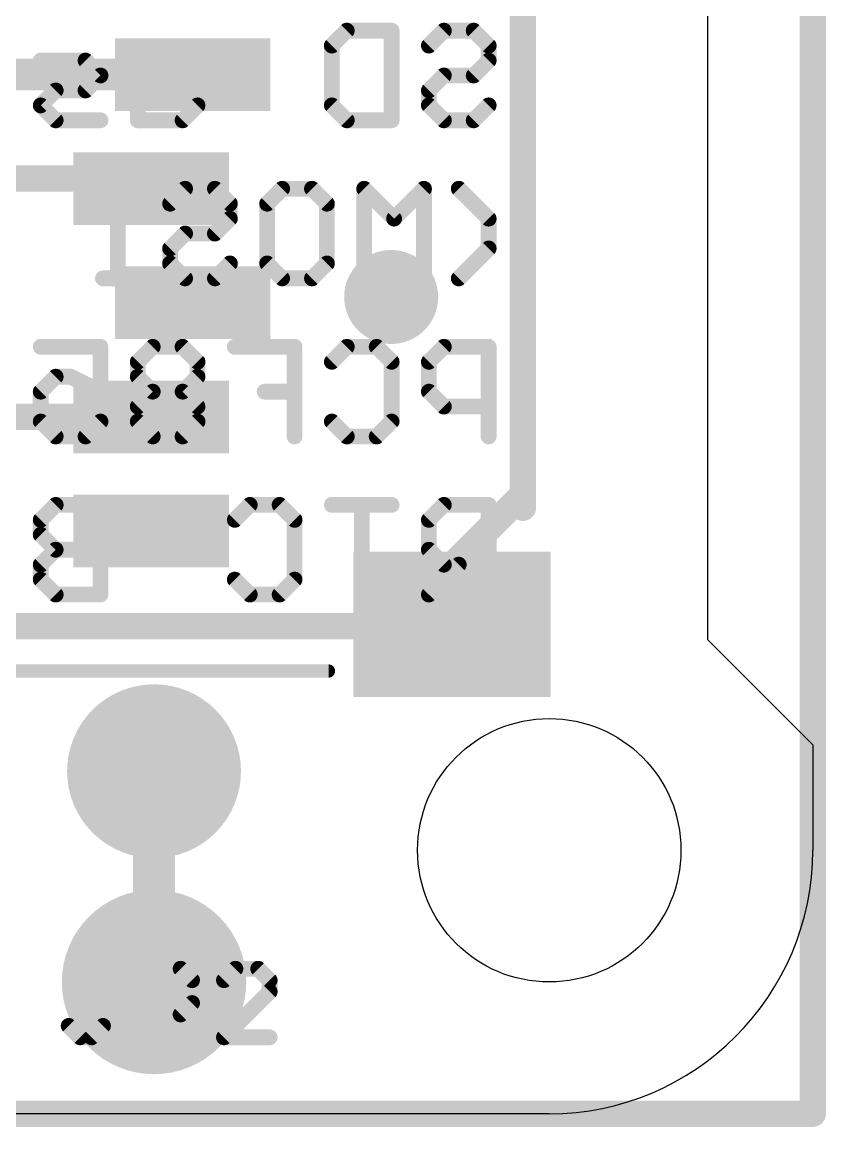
# Model space of a CAD drawing. Extents: x -0.1 to 50.9, y -0.1 to 23.
# Drawn here: x 43.18 to 50.93, y -0.13 to 10.52 of the extents above; entities that cross this region are included whole.
import ezdxf

# ---------------------------------------------------------------- set-up
doc = ezdxf.new("R2010")
doc.units = 0
for name, color, linetype in [('1', 12, 'CONTINUOUS'), ('16', 132, 'CONTINUOUS'), ('17', 110, 'CONTINUOUS'), ('18', 110, 'CONTINUOUS'), ('20', 53, 'CONTINUOUS'), ('21', 40, 'CONTINUOUS'), ('22', 6, 'CONTINUOUS'), ('25', 253, 'CONTINUOUS')]:
    doc.layers.add(name, color=color, linetype=linetype)

# ---------------------------------------------------------------- blocks, each defined once
blk = doc.blocks.new('ROUNDP')
at = {"const_width": 0.5}
blk.add_lwpolyline([(0, -0.25, 1), (0, 0.25, 1), (0, -0.25)], format="xyb", dxfattribs=at)
blk = doc.blocks.new('RECT')
blk.add_solid([(-0.5, -0.5), (0.5, -0.5), (-0.5, 0.5), (0.5, 0.5)])
blk = doc.blocks.new('ROUNDV')
at = {"const_width": 0.5}
blk.add_lwpolyline([(0, -0.25, 1), (0, 0.25, 1), (0, -0.25)], format="xyb", dxfattribs=at)

msp = doc.modelspace()

# ---------------------------------------------------------------- linework, layer by layer
at = {"layer": '1'}
for points, const_width in [([(50.8, 0), (50.8, 22.86)], 0.254), ([(32.615, 10.018), (44.822, 10.018)], 0.3048), ([(41.656, 9.017), (44.323, 9.017)], 0.254), ([(44.323, 9.017), (44.422, 8.918)], 0.254), ([(40.246, 6.718), (44.422, 6.718)], 0.254), ([(44.45, 3.302), (44.45, 1.27)], 0.4064), ([(0, 0), (50.8, 0)], 0.254)]:
    msp.add_lwpolyline(points, dxfattribs=dict(at, const_width=const_width))
for points, const_width in [([(44.822, 9.9418, 1), (44.822, 10.0942)], 0.1524), ([(44.3679, 9.0619, 1), (44.2781, 8.9721)], 0.127), ([(44.323, 8.9535, 1), (44.323, 9.0805)], 0.127), ([(44.3771, 8.8731, 1), (44.4669, 8.9629)], 0.127), ([(44.422, 6.6545, 1), (44.422, 6.7815)], 0.127), ([(44.5516, 3.302, 1), (44.3484, 3.302)], 0.2032), ([(44.3484, 1.27, 1), (44.5516, 1.27)], 0.2032), ([(50.8, -0.0635, 1), (50.8, 0.0635)], 0.127), ([(50.7365, 0, 1), (50.8635, 0)], 0.127)]:
    msp.add_lwpolyline(points, format="xyb", dxfattribs=dict(at, const_width=const_width))
at = {"layer": '16', "const_width": 0.254}
for points in [[(50.8, 0), (50.8, 22.86)], [(48.006, 5.969), (48.006, 11.176)], [(46.736, 4.699), (48.006, 5.969)], [(48.006, 5.842), (48.006, 5.969)], [(35.687, 4.699), (46.736, 4.699)], [(0, 0), (50.8, 0)]]:
    msp.add_lwpolyline(points, dxfattribs=at)
at = {"layer": '16', "const_width": 0.127}
for points in [[(48.0695, 5.969, 1), (47.9425, 5.969)], [(48.0509, 5.9241, 1), (47.9611, 6.0139)], [(47.9425, 5.969, 1), (48.0695, 5.969)], [(47.9425, 5.842, 1), (48.0695, 5.842)], [(46.6911, 4.7439, 1), (46.7809, 4.6541)], [(46.736, 4.6355, 1), (46.736, 4.7625)], [(50.8, -0.0635, 1), (50.8, 0.0635)], [(50.7365, 0, 1), (50.8635, 0)]]:
    msp.add_lwpolyline(points, format="xyb", dxfattribs=at)
at = {"layer": '20'}
for p, q in [((49.784, 15.748), (49.784, 4.572)), ((49.784, 4.572), (50.8, 3.556)), ((50.8, 3.556), (50.8, 2.54)), ((48.26, 0), (2.54, 0))]:
    msp.add_line(p, q, dxfattribs=at)
msp.add_circle((48.26, 2.54), 1.27, dxfattribs=at)
msp.add_arc((48.26, 2.54), 2.54, 270, 0, dxfattribs=at)
at = {"layer": '21', "const_width": 0.127}
msp.add_lwpolyline([(34.182, 4.268), (46.132, 4.268)], dxfattribs=at)
at = {"layer": '21', "const_width": 0.0635}
msp.add_lwpolyline([(46.132, 4.2363, 1), (46.132, 4.2997)], format="xyb", dxfattribs=at)
at = {"layer": '22', "const_width": 0.1524}
for points in [[(46.1641, 10.2975), (46.3081, 10.4415)], [(46.3081, 10.4415), (46.7403, 10.4415)], [(46.7403, 10.4415), (46.7403, 9.5772)], [(47.0996, 10.2975), (47.2436, 10.4415)], [(47.2436, 10.4415), (47.5317, 10.4415)], [(47.5317, 10.4415), (47.6758, 10.2975)], [(46.1641, 9.7213), (46.1641, 10.2975)], [(47.6758, 10.2975), (47.6758, 10.1534)], [(43.7897, 10.1534), (43.3575, 10.1534)], [(43.9337, 10.0094), (43.7897, 10.1534)], [(44.293, 9.5772), (44.293, 10.1534)], [(44.8692, 10.1534), (44.8692, 9.7213)], [(47.6758, 10.1534), (47.5317, 10.0094)], [(43.7897, 9.8653), (43.9337, 10.0094)], [(47.2436, 10.0094), (47.0996, 9.8653)], [(47.5317, 10.0094), (47.2436, 10.0094)], [(43.3575, 9.7213), (43.5016, 9.8653)], [(43.5016, 9.8653), (43.7897, 9.8653)], [(47.0996, 9.8653), (47.0996, 9.7213)], [(43.5016, 9.5772), (43.3575, 9.7213)], [(44.8692, 9.7213), (44.7252, 9.5772)], [(46.3081, 9.5772), (46.1641, 9.7213)], [(47.0996, 9.7213), (47.2436, 9.5772)], [(47.5317, 9.5772), (47.6758, 9.7213)], [(43.9337, 9.5772), (43.5016, 9.5772)], [(44.7252, 9.5772), (44.293, 9.5772)], [(46.7403, 9.5772), (46.3081, 9.5772)], [(47.2436, 9.5772), (47.5317, 9.5772)], [(44.2456, 8.9175), (43.9575, 8.9175)], [(44.1015, 8.0532), (44.1015, 8.9175)], [(44.6049, 8.7735), (44.7489, 8.9175)], [(44.7489, 8.9175), (45.037, 8.9175)], [(45.037, 8.9175), (45.1811, 8.7735)], [(45.5404, 8.7735), (45.6844, 8.9175)], [(45.6844, 8.9175), (45.9725, 8.9175)], [(45.9725, 8.9175), (46.1166, 8.7735)], [(46.764, 8.6294), (46.4759, 8.9175)], [(46.4759, 8.9175), (46.4759, 8.0532)], [(47.0521, 8.9175), (46.764, 8.6294)], [(47.0521, 8.0532), (47.0521, 8.9175)], [(47.6758, 8.6294), (47.3877, 8.9175)], [(45.1811, 8.7735), (45.1811, 8.6294)], [(45.5404, 8.1973), (45.5404, 8.7735)], [(46.1166, 8.7735), (46.1166, 8.1973)], [(45.1811, 8.6294), (45.037, 8.4854)], [(47.6758, 8.3413), (47.6758, 8.6294)], [(44.7489, 8.4854), (44.6049, 8.3413)], [(45.037, 8.4854), (44.7489, 8.4854)], [(44.6049, 8.3413), (44.6049, 8.1973)], [(47.3877, 8.0532), (47.6758, 8.3413)], [(44.6049, 8.1973), (44.7489, 8.0532)], [(45.037, 8.0532), (45.1811, 8.1973)], [(45.6844, 8.0532), (45.5404, 8.1973)], [(46.1166, 8.1973), (45.9725, 8.0532)], [(44.2456, 8.0532), (43.9575, 8.0532)], [(44.7489, 8.0532), (45.037, 8.0532)], [(45.9725, 8.0532), (45.6844, 8.0532)], [(43.3575, 7.3935), (43.9337, 7.3935)], [(43.9337, 7.3935), (43.9337, 6.9614)], [(44.4371, 7.3935), (44.293, 7.2495)], [(44.7252, 7.3935), (44.4371, 7.3935)], [(44.8692, 7.2495), (44.7252, 7.3935)], [(45.8048, 7.3935), (45.2285, 7.3935)], [(45.8048, 6.5292), (45.8048, 7.3935)], [(46.1641, 7.2495), (46.3081, 7.3935)], [(46.3081, 7.3935), (46.5962, 7.3935)], [(46.5962, 7.3935), (46.7403, 7.2495)], [(47.2436, 7.3935), (47.0996, 7.2495)], [(47.6758, 7.3935), (47.2436, 7.3935)], [(47.6758, 6.5292), (47.6758, 7.3935)], [(44.293, 7.2495), (44.293, 7.1054)], [(44.8692, 7.1054), (44.8692, 7.2495)], [(46.7403, 7.2495), (46.7403, 6.6733)], [(47.0996, 7.2495), (47.0996, 6.9614)], [(43.5016, 7.1054), (43.3575, 6.9614)], [(43.6456, 7.1054), (43.5016, 7.1054)], [(43.9337, 6.9614), (43.6456, 7.1054)], [(44.293, 7.1054), (44.4371, 6.9614)], [(44.7252, 6.9614), (44.8692, 7.1054)], [(43.3575, 6.9614), (43.3575, 6.6733)], [(44.4371, 6.9614), (44.293, 6.8173)], [(44.7252, 6.9614), (44.4371, 6.9614)], [(44.8692, 6.8173), (44.7252, 6.9614)], [(45.8048, 6.9614), (45.5167, 6.9614)], [(47.0996, 6.9614), (47.2436, 6.8173)], [(44.293, 6.8173), (44.293, 6.6733)], [(44.8692, 6.6733), (44.8692, 6.8173)], [(47.2436, 6.8173), (47.6758, 6.8173)], [(43.3575, 6.6733), (43.5016, 6.5292)], [(43.7897, 6.5292), (43.9337, 6.6733)], [(44.293, 6.6733), (44.4371, 6.5292)], [(44.7252, 6.5292), (44.8692, 6.6733)], [(46.3081, 6.5292), (46.1641, 6.6733)], [(46.7403, 6.6733), (46.5962, 6.5292)], [(43.5016, 6.5292), (43.7897, 6.5292)], [(44.4371, 6.5292), (44.7252, 6.5292)], [(46.5962, 6.5292), (46.3081, 6.5292)], [(43.5016, 5.8695), (43.3575, 5.7255)], [(43.9337, 5.8695), (43.5016, 5.8695)], [(43.9337, 5.0052), (43.9337, 5.8695)], [(45.2285, 5.7255), (45.3726, 5.8695)], [(45.3726, 5.8695), (45.6607, 5.8695)], [(45.6607, 5.8695), (45.8048, 5.7255)], [(46.7403, 5.8695), (46.1641, 5.8695)], [(46.4522, 5.0052), (46.4522, 5.8695)], [(47.2436, 5.8695), (47.0996, 5.7255)], [(47.6758, 5.8695), (47.2436, 5.8695)], [(47.6758, 5.0052), (47.6758, 5.8695)], [(43.3575, 5.7255), (43.3575, 5.5814)], [(45.8048, 5.7255), (45.8048, 5.1493)], [(47.0996, 5.7255), (47.0996, 5.4374)], [(43.3575, 5.5814), (43.5016, 5.4374)], [(43.5016, 5.4374), (43.3575, 5.2933)], [(43.9337, 5.4374), (43.5016, 5.4374)], [(47.0996, 5.4374), (47.2436, 5.2933)], [(43.3575, 5.2933), (43.3575, 5.1493)], [(47.3877, 5.2933), (47.0996, 5.0052)], [(47.2436, 5.2933), (47.6758, 5.2933)], [(43.3575, 5.1493), (43.5016, 5.0052)], [(45.3726, 5.0052), (45.2285, 5.1493)], [(45.8048, 5.1493), (45.6607, 5.0052)], [(43.5016, 5.0052), (43.9337, 5.0052)], [(45.6607, 5.0052), (45.3726, 5.0052)]]:
    msp.add_lwpolyline(points, dxfattribs=at)
at = {"layer": '22', "const_width": 0.0762}
for points in [[(46.3081, 10.4796, 1), (46.3081, 10.4034)], [(46.3351, 10.4146, 1), (46.2812, 10.4685)], [(46.7784, 10.4415, 1), (46.7022, 10.4415)], [(46.7403, 10.4034, 1), (46.7403, 10.4796)], [(47.2436, 10.4796, 1), (47.2436, 10.4034)], [(47.2706, 10.4146, 1), (47.2167, 10.4685)], [(47.5587, 10.4685, 1), (47.5048, 10.4146)], [(47.5317, 10.4034, 1), (47.5317, 10.4796)], [(46.1371, 10.3244, 1), (46.191, 10.2705)], [(46.2022, 10.2975, 1), (46.126, 10.2975)], [(47.0726, 10.3244, 1), (47.1265, 10.2705)], [(47.7139, 10.2975, 1), (47.6377, 10.2975)], [(47.6489, 10.2705, 1), (47.7027, 10.3244)], [(43.3575, 10.1915, 1), (43.3575, 10.1153)], [(43.8166, 10.1804, 1), (43.7627, 10.1265)], [(43.7897, 10.1153, 1), (43.7897, 10.1915)], [(44.3311, 10.1534, 1), (44.2549, 10.1534)], [(44.9073, 10.1534, 1), (44.8311, 10.1534)], [(47.7027, 10.1265, 1), (47.6489, 10.1804)], [(47.6377, 10.1534, 1), (47.7139, 10.1534)], [(43.9607, 9.9824, 1), (43.9068, 10.0363)], [(43.9068, 9.9824, 1), (43.9607, 10.0363)], [(47.2436, 10.0475, 1), (47.2436, 9.9713)], [(47.2706, 9.9824, 1), (47.2167, 10.0363)], [(47.5048, 10.0363, 1), (47.5587, 9.9824)], [(47.5317, 9.9713, 1), (47.5317, 10.0475)], [(43.5016, 9.9034, 1), (43.5016, 9.8272)], [(43.5285, 9.8384, 1), (43.4746, 9.8923)], [(43.7627, 9.8923, 1), (43.8166, 9.8384)], [(43.7897, 9.8272, 1), (43.7897, 9.9034)], [(47.0726, 9.8923, 1), (47.1265, 9.8384)], [(47.1377, 9.8653, 1), (47.0615, 9.8653)], [(43.3844, 9.7482, 1), (43.3306, 9.6943)], [(43.3306, 9.7482, 1), (43.3844, 9.6943)], [(44.8311, 9.7213, 1), (44.9073, 9.7213)], [(44.8962, 9.6943, 1), (44.8423, 9.7482)], [(46.191, 9.7482, 1), (46.1371, 9.6943)], [(46.126, 9.7213, 1), (46.2022, 9.7213)], [(47.1265, 9.7482, 1), (47.0726, 9.6943)], [(47.0615, 9.7213, 1), (47.1377, 9.7213)], [(47.7027, 9.6943, 1), (47.6489, 9.7482)], [(43.5016, 9.6153, 1), (43.5016, 9.5391)], [(43.4746, 9.5503, 1), (43.5285, 9.6041)], [(43.9337, 9.5391, 1), (43.9337, 9.6153)], [(44.293, 9.6153, 1), (44.293, 9.5391)], [(44.2549, 9.5772, 1), (44.3311, 9.5772)], [(44.6982, 9.6041, 1), (44.7521, 9.5503)], [(44.7252, 9.5391, 1), (44.7252, 9.6153)], [(46.3081, 9.6153, 1), (46.3081, 9.5391)], [(46.2812, 9.5503, 1), (46.3351, 9.6041)], [(46.7022, 9.5772, 1), (46.7784, 9.5772)], [(46.7403, 9.5391, 1), (46.7403, 9.6153)], [(47.2436, 9.6153, 1), (47.2436, 9.5391)], [(47.2167, 9.5503, 1), (47.2706, 9.6041)], [(47.5048, 9.6041, 1), (47.5587, 9.5503)], [(47.5317, 9.5391, 1), (47.5317, 9.6153)], [(43.9575, 8.9556, 1), (43.9575, 8.8794)], [(44.1396, 8.9175, 1), (44.0634, 8.9175)], [(44.2456, 8.8794, 1), (44.2456, 8.9556)], [(44.7489, 8.9556, 1), (44.7489, 8.8794)], [(44.7759, 8.8906, 1), (44.722, 8.9445)], [(45.064, 8.9445, 1), (45.0101, 8.8906)], [(45.037, 8.8794, 1), (45.037, 8.9556)], [(45.6844, 8.9556, 1), (45.6844, 8.8794)], [(45.7114, 8.8906, 1), (45.6575, 8.9445)], [(45.9995, 8.9445, 1), (45.9456, 8.8906)], [(45.9725, 8.8794, 1), (45.9725, 8.9556)], [(46.5028, 8.9445, 1), (46.449, 8.8906)], [(46.514, 8.9175, 1), (46.4378, 8.9175)], [(47.0902, 8.9175, 1), (47.014, 8.9175)], [(47.0791, 8.8906, 1), (47.0252, 8.9445)], [(47.4146, 8.9445, 1), (47.3607, 8.8906)], [(45.2192, 8.7735, 1), (45.143, 8.7735)], [(45.5785, 8.7735, 1), (45.5023, 8.7735)], [(46.1547, 8.7735, 1), (46.0785, 8.7735)], [(44.5779, 8.8004, 1), (44.6318, 8.7465)], [(45.1541, 8.7465, 1), (45.208, 8.8004)], [(45.5134, 8.8004, 1), (45.5673, 8.7465)], [(46.0897, 8.7465, 1), (46.1435, 8.8004)], [(45.143, 8.6294, 1), (45.2192, 8.6294)], [(45.208, 8.6025, 1), (45.1541, 8.6564)], [(46.7371, 8.6564, 1), (46.791, 8.6025)], [(46.7371, 8.6025, 1), (46.791, 8.6564)], [(47.7139, 8.6294, 1), (47.6377, 8.6294)], [(47.6489, 8.6025, 1), (47.7027, 8.6564)], [(44.7489, 8.5235, 1), (44.7489, 8.4473)], [(44.7759, 8.4584, 1), (44.722, 8.5123)], [(45.0101, 8.5123, 1), (45.064, 8.4584)], [(45.037, 8.4473, 1), (45.037, 8.5235)], [(44.643, 8.3413, 1), (44.5668, 8.3413)], [(47.7027, 8.3144, 1), (47.6489, 8.3683)], [(44.5779, 8.3683, 1), (44.6318, 8.3144)], [(47.6377, 8.3413, 1), (47.7139, 8.3413)], [(44.6318, 8.2242, 1), (44.5779, 8.1703)], [(44.5668, 8.1973, 1), (44.643, 8.1973)], [(45.208, 8.1703, 1), (45.1541, 8.2242)], [(45.5673, 8.2242, 1), (45.5134, 8.1703)], [(45.5023, 8.1973, 1), (45.5785, 8.1973)], [(46.0785, 8.1973, 1), (46.1547, 8.1973)], [(46.1435, 8.1703, 1), (46.0897, 8.2242)], [(43.9575, 8.0913, 1), (43.9575, 8.0151)], [(44.2456, 8.0151, 1), (44.2456, 8.0913)], [(44.7489, 8.0913, 1), (44.7489, 8.0151)], [(44.722, 8.0263, 1), (44.7759, 8.0801)], [(45.0101, 8.0801, 1), (45.064, 8.0263)], [(45.037, 8.0151, 1), (45.037, 8.0913)], [(45.6844, 8.0913, 1), (45.6844, 8.0151)], [(45.6575, 8.0263, 1), (45.7114, 8.0801)], [(45.9456, 8.0801, 1), (45.9995, 8.0263)], [(45.9725, 8.0151, 1), (45.9725, 8.0913)], [(47.3607, 8.0801, 1), (47.4146, 8.0263)], [(44.0634, 8.0532, 1), (44.1396, 8.0532)], [(46.4378, 8.0532, 1), (46.514, 8.0532)], [(47.014, 8.0532, 1), (47.0902, 8.0532)], [(43.3575, 7.4316, 1), (43.3575, 7.3554)], [(43.9718, 7.3935, 1), (43.8956, 7.3935)], [(43.9337, 7.3554, 1), (43.9337, 7.4316)], [(44.4371, 7.4316, 1), (44.4371, 7.3554)], [(44.464, 7.3666, 1), (44.4101, 7.4205)], [(44.7521, 7.4205, 1), (44.6982, 7.3666)], [(44.7252, 7.3554, 1), (44.7252, 7.4316)], [(45.2285, 7.4316, 1), (45.2285, 7.3554)], [(45.8429, 7.3935, 1), (45.7667, 7.3935)], [(45.8048, 7.3554, 1), (45.8048, 7.4316)], [(46.3081, 7.4316, 1), (46.3081, 7.3554)], [(46.3351, 7.3666, 1), (46.2812, 7.4205)], [(46.6232, 7.4205, 1), (46.5693, 7.3666)], [(46.5962, 7.3554, 1), (46.5962, 7.4316)], [(47.2436, 7.4316, 1), (47.2436, 7.3554)], [(47.2706, 7.3666, 1), (47.2167, 7.4205)], [(47.7139, 7.3935, 1), (47.6377, 7.3935)], [(47.6758, 7.3554, 1), (47.6758, 7.4316)], [(44.3311, 7.2495, 1), (44.2549, 7.2495)], [(44.2661, 7.2764, 1), (44.32, 7.2225)], [(44.9073, 7.2495, 1), (44.8311, 7.2495)], [(44.8423, 7.2225, 1), (44.8962, 7.2764)], [(46.1371, 7.2764, 1), (46.191, 7.2225)], [(46.7784, 7.2495, 1), (46.7022, 7.2495)], [(46.7133, 7.2225, 1), (46.7672, 7.2764)], [(47.0726, 7.2764, 1), (47.1265, 7.2225)], [(47.1377, 7.2495, 1), (47.0615, 7.2495)], [(43.5016, 7.1435, 1), (43.5016, 7.0673)], [(43.5285, 7.0785, 1), (43.4746, 7.1324)], [(43.6627, 7.1395, 1), (43.6286, 7.0713)], [(43.6456, 7.0673, 1), (43.6456, 7.1435)], [(44.32, 7.1324, 1), (44.2661, 7.0785)], [(44.2549, 7.1054, 1), (44.3311, 7.1054)], [(44.8311, 7.1054, 1), (44.9073, 7.1054)], [(44.8962, 7.0785, 1), (44.8423, 7.1324)], [(43.3956, 6.9614, 1), (43.3194, 6.9614)], [(43.9167, 6.9273, 1), (43.9508, 6.9954)], [(44.4371, 6.9995, 1), (44.4371, 6.9233)], [(44.464, 6.9344, 1), (44.4101, 6.9883)], [(44.7521, 6.9883, 1), (44.6982, 6.9344)], [(44.7252, 6.9233, 1), (44.7252, 6.9995)], [(45.5167, 6.9995, 1), (45.5167, 6.9233)], [(45.8048, 6.9233, 1), (45.8048, 6.9995)], [(47.1265, 6.9883, 1), (47.0726, 6.9344)], [(43.3306, 6.9883, 1), (43.3844, 6.9344)], [(43.8956, 6.9614, 1), (43.9718, 6.9614)], [(44.4101, 6.9344, 1), (44.464, 6.9883)], [(44.6982, 6.9883, 1), (44.7521, 6.9344)], [(47.0615, 6.9614, 1), (47.1377, 6.9614)], [(44.3311, 6.8173, 1), (44.2549, 6.8173)], [(44.2661, 6.8443, 1), (44.32, 6.7904)], [(44.9073, 6.8173, 1), (44.8311, 6.8173)], [(44.8423, 6.7904, 1), (44.8962, 6.8443)], [(47.2436, 6.8554, 1), (47.2436, 6.7792)], [(47.2167, 6.7904, 1), (47.2706, 6.8443)], [(47.6758, 6.7792, 1), (47.6758, 6.8554)], [(43.3844, 6.7002, 1), (43.3306, 6.6463)], [(43.3194, 6.6733, 1), (43.3956, 6.6733)], [(43.9607, 6.6463, 1), (43.9068, 6.7002)], [(44.32, 6.7002, 1), (44.2661, 6.6463)], [(44.2549, 6.6733, 1), (44.3311, 6.6733)], [(44.8311, 6.6733, 1), (44.9073, 6.6733)], [(44.8962, 6.6463, 1), (44.8423, 6.7002)], [(46.191, 6.7002, 1), (46.1371, 6.6463)], [(46.7022, 6.6733, 1), (46.7784, 6.6733)], [(46.7672, 6.6463, 1), (46.7133, 6.7002)], [(43.5016, 6.5673, 1), (43.5016, 6.4911)], [(43.7897, 6.4911, 1), (43.7897, 6.5673)], [(44.4371, 6.5673, 1), (44.4371, 6.4911)], [(44.7252, 6.4911, 1), (44.7252, 6.5673)], [(46.3081, 6.5673, 1), (46.3081, 6.4911)], [(46.5962, 6.4911, 1), (46.5962, 6.5673)], [(43.4746, 6.5023, 1), (43.5285, 6.5561)], [(43.7627, 6.5561, 1), (43.8166, 6.5023)], [(44.4101, 6.5023, 1), (44.464, 6.5561)], [(44.6982, 6.5561, 1), (44.7521, 6.5023)], [(45.7667, 6.5292, 1), (45.8429, 6.5292)], [(46.2812, 6.5023, 1), (46.3351, 6.5561)], [(46.5693, 6.5561, 1), (46.6232, 6.5023)], [(47.6377, 6.5292, 1), (47.7139, 6.5292)], [(43.5016, 5.9076, 1), (43.5016, 5.8314)], [(43.5285, 5.8426, 1), (43.4746, 5.8965)], [(43.9718, 5.8695, 1), (43.8956, 5.8695)], [(43.9337, 5.8314, 1), (43.9337, 5.9076)], [(45.3726, 5.9076, 1), (45.3726, 5.8314)], [(45.3995, 5.8426, 1), (45.3457, 5.8965)], [(45.6876, 5.8965, 1), (45.6338, 5.8426)], [(45.6607, 5.8314, 1), (45.6607, 5.9076)], [(46.1641, 5.9076, 1), (46.1641, 5.8314)], [(46.4903, 5.8695, 1), (46.4141, 5.8695)], [(46.7403, 5.8314, 1), (46.7403, 5.9076)], [(47.2436, 5.9076, 1), (47.2436, 5.8314)], [(47.2706, 5.8426, 1), (47.2167, 5.8965)], [(47.7139, 5.8695, 1), (47.6377, 5.8695)], [(47.6758, 5.8314, 1), (47.6758, 5.9076)], [(43.3956, 5.7255, 1), (43.3194, 5.7255)], [(43.3306, 5.7524, 1), (43.3844, 5.6985)], [(45.2016, 5.7524, 1), (45.2555, 5.6985)], [(45.8429, 5.7255, 1), (45.7667, 5.7255)], [(45.7778, 5.6985, 1), (45.8317, 5.7524)], [(47.0726, 5.7524, 1), (47.1265, 5.6985)], [(47.1377, 5.7255, 1), (47.0615, 5.7255)], [(43.3844, 5.6084, 1), (43.3306, 5.5545)], [(43.3194, 5.5814, 1), (43.3956, 5.5814)], [(43.5016, 5.4755, 1), (43.5016, 5.3993)], [(43.5285, 5.4104, 1), (43.4746, 5.4643)], [(43.4746, 5.4104, 1), (43.5285, 5.4643)], [(43.9337, 5.3993, 1), (43.9337, 5.4755)], [(47.1265, 5.4643, 1), (47.0726, 5.4104)], [(47.0615, 5.4374, 1), (47.1377, 5.4374)], [(43.3956, 5.2933, 1), (43.3194, 5.2933)], [(43.3306, 5.3203, 1), (43.3844, 5.2664)], [(47.2436, 5.3314, 1), (47.2436, 5.2552)], [(47.2167, 5.2664, 1), (47.2706, 5.3203)], [(47.4146, 5.2664, 1), (47.3607, 5.3203)], [(47.6758, 5.2552, 1), (47.6758, 5.3314)], [(43.3844, 5.1762, 1), (43.3306, 5.1223)], [(45.2555, 5.1762, 1), (45.2016, 5.1223)], [(45.8317, 5.1223, 1), (45.7778, 5.1762)], [(43.3194, 5.1493, 1), (43.3956, 5.1493)], [(45.7667, 5.1493, 1), (45.8429, 5.1493)], [(43.5016, 5.0433, 1), (43.5016, 4.9671)], [(43.4746, 4.9783, 1), (43.5285, 5.0321)], [(43.8956, 5.0052, 1), (43.9718, 5.0052)], [(43.9337, 4.9671, 1), (43.9337, 5.0433)], [(45.3726, 5.0433, 1), (45.3726, 4.9671)], [(45.3457, 4.9783, 1), (45.3995, 5.0321)], [(45.6338, 5.0321, 1), (45.6876, 4.9783)], [(45.6607, 4.9671, 1), (45.6607, 5.0433)], [(46.4141, 5.0052, 1), (46.4903, 5.0052)], [(47.0726, 5.0321, 1), (47.1265, 4.9783)], [(47.6377, 5.0052, 1), (47.7139, 5.0052)]]:
    msp.add_lwpolyline(points, format="xyb", dxfattribs=at)
at = {"layer": '25', "const_width": 0.1524}
for points in [[(43.8475, 1.3976), (44.0678, 1.3976)], [(43.9576, 0.8468), (43.9576, 1.3976)], [(44.3756, 0.7366), (44.3756, 1.3976)], [(44.3756, 1.3976), (44.7061, 1.3976)], [(44.7061, 1.3976), (44.8162, 1.2874)], [(45.2341, 1.3976), (45.124, 1.2874)], [(45.4545, 1.3976), (45.2341, 1.3976)], [(45.5646, 1.2874), (45.4545, 1.3976)], [(44.8162, 1.2874), (44.8162, 1.0671)], [(45.5646, 1.1772), (45.5646, 1.2874)], [(45.124, 0.7366), (45.5646, 1.1772)], [(44.8162, 1.0671), (44.7061, 0.9569)], [(44.7061, 0.9569), (44.3756, 0.9569)], [(43.6272, 0.8468), (43.7373, 0.7366)], [(43.8475, 0.7366), (43.9576, 0.8468)], [(43.7373, 0.7366), (43.8475, 0.7366)], [(45.5646, 0.7366), (45.124, 0.7366)]]:
    msp.add_lwpolyline(points, dxfattribs=at)
at = {"layer": '25', "const_width": 0.0762}
for points in [[(43.8475, 1.4357, 1), (43.8475, 1.3595)], [(43.9957, 1.3976, 1), (43.9195, 1.3976)], [(44.0678, 1.3595, 1), (44.0678, 1.4357)], [(44.4137, 1.3976, 1), (44.3375, 1.3976)], [(44.3756, 1.4357, 1), (44.3756, 1.3595)], [(44.733, 1.4245, 1), (44.6791, 1.3706)], [(44.7061, 1.3595, 1), (44.7061, 1.4357)], [(45.2341, 1.4357, 1), (45.2341, 1.3595)], [(45.2611, 1.3706, 1), (45.2072, 1.4245)], [(45.4814, 1.4245, 1), (45.4275, 1.3706)], [(45.4545, 1.3595, 1), (45.4545, 1.4357)], [(44.8543, 1.2874, 1), (44.7781, 1.2874)], [(44.7893, 1.2605, 1), (44.8432, 1.3143)], [(45.097, 1.3143, 1), (45.1509, 1.2605)], [(45.6027, 1.2874, 1), (45.5265, 1.2874)], [(45.5377, 1.2605, 1), (45.5916, 1.3143)], [(45.5265, 1.1772, 1), (45.6027, 1.1772)], [(45.5916, 1.1503, 1), (45.5377, 1.2042)], [(44.7781, 1.0671, 1), (44.8543, 1.0671)], [(44.8432, 1.0401, 1), (44.7893, 1.094)], [(44.3756, 0.995, 1), (44.3756, 0.9188)], [(44.6791, 0.9839, 1), (44.733, 0.93)], [(44.7061, 0.9188, 1), (44.7061, 0.995)], [(43.6541, 0.8737, 1), (43.6002, 0.8198)], [(43.9195, 0.8468, 1), (43.9957, 0.8468)], [(43.9846, 0.8198, 1), (43.9307, 0.8737)], [(43.7373, 0.7747, 1), (43.7373, 0.6985)], [(43.7104, 0.7097, 1), (43.7643, 0.7635)], [(43.8205, 0.7635, 1), (43.8744, 0.7097)], [(43.8475, 0.6985, 1), (43.8475, 0.7747)], [(44.3375, 0.7366, 1), (44.4137, 0.7366)], [(45.124, 0.7747, 1), (45.124, 0.6985)], [(45.097, 0.7635, 1), (45.1509, 0.7097)], [(45.5646, 0.6985, 1), (45.5646, 0.7747)]]:
    msp.add_lwpolyline(points, format="xyb", dxfattribs=at)

# ---------------------------------------------------------------- block references
at = {"layer": '1', "rotation": 90}
for p, xscale, yscale in [((44.822, 10.018), 0.7, 1.5), ((44.422, 8.918), 0.7, 1.5), ((44.822, 7.818), 0.7, 1.5), ((44.422, 6.718), 0.7, 1.5), ((44.422, 5.618), 0.7, 1.5), ((47.322, 4.718), 1.4, 1.9)]:
    msp.add_blockref('RECT', p, dxfattribs=dict(at, xscale=xscale, yscale=yscale))
at = {"layer": '17', "xscale": 1.6764, "yscale": 1.6764, "rotation": 270}
msp.add_blockref('ROUNDP', (44.45, 3.302), dxfattribs=at)
msp.add_blockref('ROUNDP', (44.45, 3.302), dxfattribs=at)
at = {"layer": '17', "xscale": 1.778, "yscale": 1.778}
msp.add_blockref('ROUNDP', (44.45, 1.27), dxfattribs=at)
msp.add_blockref('ROUNDP', (44.45, 1.27), dxfattribs=at)
at = {"layer": '18', "xscale": 0.9064, "yscale": 0.9064}
msp.add_blockref('ROUNDV', (46.736, 7.874), dxfattribs=at)
msp.add_blockref('ROUNDV', (46.736, 7.874), dxfattribs=at)

doc.saveas('drawing.dxf')
